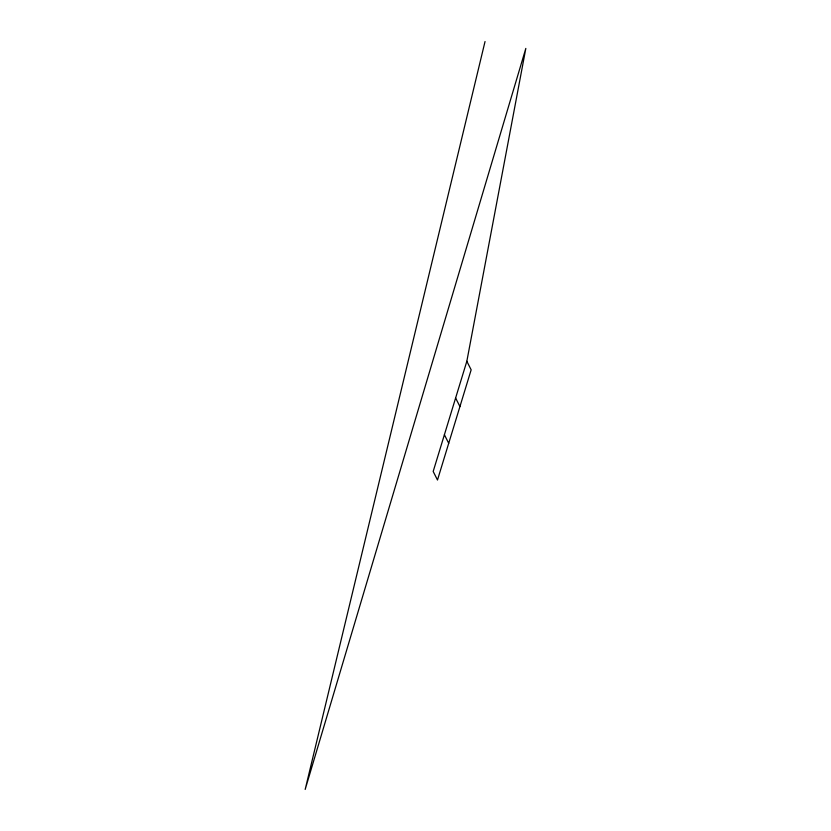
<?xml version="1.0" encoding="UTF-8"?>
<svg xmlns="http://www.w3.org/2000/svg" width="831" height="831" viewBox="0 0 831 831"><rect width="100%" height="100%" fill="white"/><g stroke="black" fill="none" stroke-linecap="round" stroke-linejoin="round"><path stroke-width="1.25" d="M466.835 361.277L471.156 369.826L437.49 480.017L433.18 471.468L466.835 361.277L525.826 48.416L305.174 789.45L485.034 41.55M455.617 398.007L459.938 406.556M444.398 434.738L448.719 443.287"/></g></svg>
